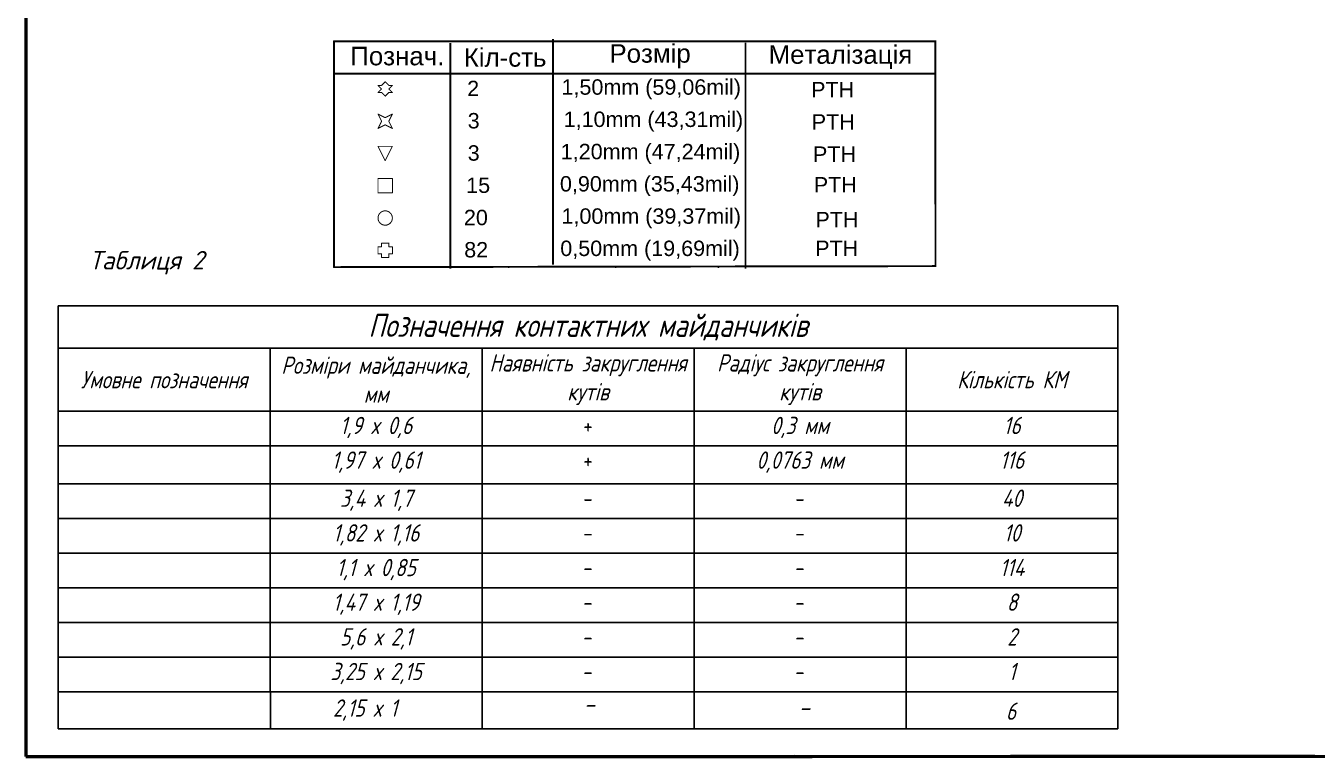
# Paper-space layout 'Лист1' of a CAD drawing. Header units: millimetres. Extents: x 20 to 579, y 6 to 381.
# Drawn here: x 19.9 to 354.9, y 5.6 to 195.6 of the extents above; entities that cross this region are included whole.
import ezdxf

# ---------------------------------------------------------------- set-up
doc = ezdxf.new("R2010")
doc.units = ezdxf.units.MM
doc.layers.add('DrillDrawing', color=1, linetype='Continuous')
doc.layers.add('Основные линии', color=250, linetype='Continuous', lineweight=30)
doc.layers.add('СхемаЕлПринц', color=7, linetype='Continuous', lineweight=50, true_color=0x000000)
doc.styles.add('GOST-2.304_Type-B', font='GOST Common.ttf')
doc.styles.add('GOST-2.304_Type-B_italic', font='GOST Common Italic.ttf')
doc.styles.get("Standard").update_dxf_attribs({"font": 'arial.ttf'})

# ---------------------------------------------------------------- blocks, each defined once
blk = doc.blocks.new('*T32')
at = {"color": 0, "linetype": 'ByBlock', "lineweight": -2, "transparency": 16777216}
for p, q in [((0, 0), (275, 0)), ((0, 0), (0, -100.1825)), ((275, 0), (275, -100.1825)), ((0, -11), (275, -11)), ((55, -11), (55, -100.1825)), ((110, -11), (110, -100.1825)), ((165, -11), (165, -100.1825)), ((220, -11), (220, -100.1825)), ((0, -27.2825), (275, -27.2825)), ((0, -36.2825), (275, -36.2825)), ((0, -46.1825), (275, -46.1825)), ((0, -55.1825), (275, -55.1825)), ((0, -64.1825), (275, -64.1825)), ((0, -73.1825), (275, -73.1825)), ((0, -82.1825), (275, -82.1825)), ((0, -91.1825), (275, -91.1825)), ((0, -100.1825), (275, -100.1825))]:
    blk.add_line(p, q, dxfattribs=at)
at = {"color": 0, "transparency": 16777216}
for s, insert, char_height, width, attachment_point in [('{\\fGOST type A|b0|i1|c204|p34;Позначення контактних майданчиків}', (137.5, -5.5), 6, 272, 5), ('{\\fGOST type A|b0|i1|c204|p34;Розміри майданчика\\fGOST type A|b0|i1|c0|p34;, \\fGOST type A|b0|i1|c204|p34;мм}', (82.5, -19.14125), 4.5, 52, 5), ('{\\fGOST type A|b0|i1|c204|p34;Наявність закруглення кутів}', (137.5, -19.14125), 4.5, 52, 5), ('{\\fGOST type A|b0|i1|c204|p34;Радіус закруглення кутів}', (192.5, -19.14125), 4.5, 52, 5), ('{\\fGOST type A|b0|i1|c204|p34;Умовне позначення}', (27.5, -19.14125), 4.5, 52, 5), ('{\\fGOST type A|b0|i1|c204|p34;Кількість КМ}', (247.5, -19.14125), 4.5, 52, 5), ('{\\fGOST type A|b0|i1|c204|p34;1,9 х 0,6}', (82.5, -28.7825), 4.5, 52, 2), ('{\\fGOST type A|b0|i1|c204|p34;0\\fGOST type A|b0|i1|c0|p34;,\\fGOST type A|b0|i1|c204|p34;3\\fGOST type A|b0|i1|c0|p34; \\fGOST type A|b0|i1|c204|p34;мм}', (192.5, -28.7825), 4.5, 52, 2), ('{\\fGOST type A|b0|i1|c204|p34;16', (247.5, -28.7825), 4.5, 52, 2), ('{\\fGOST type A|b0|i0|c0|p34;+}', (137.5, -28.7825), 4.5, 52, 2), ('{\\fGOST type A|b0|i1|c204|p34;1\\fGOST type A|b0|i1|c0|p34;,\\fGOST type A|b0|i1|c204|p34;97\\fGOST type A|b0|i1|c0|p34; \\fGOST type A|b0|i1|c204|p34;х 0,61}', (82.5, -37.7825), 4.5, 52, 2), ('{\\fGOST type A|b0|i0|c204|p34;+}', (137.5, -37.7825), 4.5, 52, 2), ('{\\fGOST type A|b0|i1|c204|p34;0,0763 мм}', (192.5, -37.7825), 4.5, 52, 2), ('{\\fGOST type A|b0|i1|c204|p34;116', (247.5, -37.7825), 4.5, 52, 2), ('{\\fGOST type A|b0|i1|c204|p34;3,4 х 1,7}', (82.5, -47.6825), 4.5, 52, 2), ('{\\fGOST type A|b0|i0|c0|p34;-}', (137.5, -47.6825), 4.5, 52, 2), ('{\\fGOST type A|b0|i0|c0|p34;-}', (192.5, -47.6825), 4.5, 52, 2), ('{\\fGOST type A|b0|i1|c204|p34;40', (247.5, -47.6825), 4.5, 52, 2), ('{\\fGOST type A|b0|i1|c204|p34;1,82 х 1,16}', (82.5, -56.6825), 4.5, 52, 2), ('{\\fGOST type A|b0|i1|c204|p34;10', (247.5, -56.6825), 4.5, 52, 2), ('{\\fGOST type A|b0|i0|c0|p34;-}', (137.5, -56.6825), 4.5, 52, 2), ('{\\fGOST type A|b0|i0|c0|p34;-}', (192.5, -56.6825), 4.5, 52, 2), ('{\\fGOST type A|b0|i1|c204|p34;1,1 х 0,85}', (82.5, -65.6825), 4.5, 52, 2), ('{\\fGOST type A|b0|i1|c0|p34;114', (247.5, -65.6825), 4.5, 52, 2), ('{\\fGOST type A|b0|i0|c0|p34;-}', (137.5, -65.6825), 4.5, 52, 2), ('{\\fGOST type A|b0|i0|c0|p34;-}', (192.5, -65.6825), 4.5, 52, 2), ('{\\fGOST type A|b0|i1|c204|p34;1,47 х 1,19}', (82.5, -74.6825), 4.5, 52, 2), ('{\\fGOST type A|b0|i1|c204|p34;8', (247.5, -74.6825), 4.5, 52, 2), ('{\\fGOST type A|b0|i0|c0|p34;-}', (137.5, -74.6825), 4.5, 52, 2), ('{\\fGOST type A|b0|i0|c0|p34;-}', (192.5, -74.6825), 4.5, 52, 2), ('{\\fGOST type A|b0|i1|c204|p34;5,6 х 2,1}', (82.5, -83.6825), 4.5, 52, 2), ('{\\fGOST type A|b0|i1|c204|p34;2', (247.5, -83.6825), 4.5, 52, 2), ('{\\fGOST type A|b0|i0|c0|p34;-}', (137.5, -83.6825), 4.5, 52, 2), ('{\\fGOST type A|b0|i0|c0|p34;-}', (192.5, -83.6825), 4.5, 52, 2), ('{\\fGOST type A|b0|i1|c204|p34;3,25 х 2,15}', (82.5, -92.6825), 4.5, 52, 2), ('{\\fGOST type A|b0|i1|c204|p34;1', (247.5, -92.6825), 4.5, 52, 2), ('{\\fGOST type A|b0|i0|c0|p34;-}', (137.5, -92.6825), 4.5, 52, 2), ('{\\fGOST type A|b0|i0|c0|p34;-}', (192.5, -92.6825), 4.5, 52, 2)]:
    blk.add_mtext(s, dxfattribs=dict(at, insert=insert, char_height=char_height, width=width, attachment_point=attachment_point))

psp = doc.layouts.new('Лист1')

# ---------------------------------------------------------------- linework, layer by layer
for p, q in [((28.267, 23.541), (28.267, 12.996)), ((138.267, 23.541), (138.267, 12.996)), ((193.267, 23.541), (193.267, 12.996)), ((248.267, 23.541), (248.267, 12.996)), ((83.361, 22.601), (83.361, 12.996)), ((303.209, 12.996), (303.267, 22.641)), ((28.267, 12.996), (303.209, 12.996))]:
    psp.add_line(p, q)
at = {"layer": 'DrillDrawing', "color": 18, "true_color": 0x000000}
for points, const_width in [([(99.842, 191.559), (255.985, 191.559)], 0.5), ([(99.842, 132.907), (99.842, 191.559)], 0.5), ([(130.024, 132.479), (130.024, 191.13)], 0.5), ([(156.7, 133.526), (156.7, 192.177)], 0.5), ([(206.622, 132.542), (206.622, 191.193)], 0.5), ([(255.921, 132.923), (255.875, 191.822)], 0.5), ([(99.842, 183.18), (255.881, 183.18)], 0.5), ([(112.198, 180.108), (113.129, 181.039)], 0.254), ([(113.129, 181.039), (114.06, 180.108)], 0.254), ([(111.267, 180.108), (112.198, 179.177)], 0.254), ([(111.267, 180.108), (112.198, 180.108)], 0.254), ([(111.267, 178.246), (112.198, 179.177)], 0.254), ([(111.267, 178.246), (112.198, 178.246)], 0.254), ([(112.198, 178.246), (113.129, 177.315)], 0.254), ([(113.129, 177.315), (114.06, 178.246)], 0.254), ([(114.06, 180.108), (114.991, 180.108)], 0.254), ([(114.06, 179.177), (114.991, 180.108)], 0.254), ([(114.06, 179.177), (114.991, 178.246)], 0.254), ([(114.06, 178.246), (114.991, 178.246)], 0.254), ([(111.267, 172.66), (113.129, 171.729)], 0.254), ([(111.267, 172.66), (112.198, 170.798)], 0.254), ([(111.267, 168.936), (112.198, 170.798)], 0.254), ([(113.129, 171.729), (114.991, 172.66)], 0.254), ([(114.06, 170.798), (114.991, 172.66)], 0.254), ([(114.06, 170.798), (114.991, 168.936)], 0.254), ([(111.267, 168.936), (113.129, 169.867)], 0.254), ([(113.129, 169.867), (114.991, 168.936)], 0.254), ([(111.267, 164.281), (114.991, 164.281)], 0.254), ([(111.267, 164.281), (113.129, 160.557)], 0.254), ([(113.129, 160.557), (114.991, 164.281)], 0.254), ([(111.267, 155.902), (114.991, 155.902)], 0.254), ([(111.267, 152.179), (111.267, 155.902)], 0.254), ([(114.991, 152.179), (114.991, 155.902)], 0.254), ([(111.267, 152.179), (114.991, 152.179)], 0.254), ([(111.267, 136.352), (111.267, 138.214)], 0.254), ([(111.267, 138.214), (112.198, 138.214)], 0.254), ([(112.198, 138.214), (112.198, 139.145)], 0.254), ([(112.198, 139.145), (114.06, 139.145)], 0.254), ([(114.06, 138.214), (114.06, 139.145)], 0.254), ([(114.06, 138.214), (114.991, 138.214)], 0.254), ([(114.991, 136.352), (114.991, 138.214)], 0.254), ([(111.267, 136.352), (112.198, 136.352)], 0.254), ([(112.198, 135.421), (112.198, 136.352)], 0.254), ([(112.198, 135.421), (114.06, 135.421)], 0.254), ([(114.06, 136.352), (114.991, 136.352)], 0.254), ([(114.06, 135.421), (114.06, 136.352)], 0.254), ([(99.842, 132.907), (255.875, 133.171)], 0.5)]:
    psp.add_lwpolyline(points, dxfattribs=dict(at, const_width=const_width))
for points, const_width in [([(99.717, 191.559, 1), (99.967, 191.559, 1)], 0.25), ([(99.717, 191.559, 1), (99.967, 191.559, 1)], 0.25), ([(125.481, 191.559, 1), (125.731, 191.559, 1)], 0.25), ([(145.062, 191.559, 1), (145.312, 191.559, 1)], 0.25), ([(172.824, 191.559, 1), (173.074, 191.559, 1)], 0.25), ([(199.485, 191.559, 1), (199.735, 191.559, 1)], 0.25), ([(199.485, 191.559, 1), (199.735, 191.559, 1)], 0.25), ([(99.717, 183.18, 1), (99.967, 183.18, 1)], 0.25), ([(113.066, 181.039, 1), (113.193, 181.039, 1)], 0.127), ([(113.066, 181.039, 1), (113.193, 181.039, 1)], 0.127), ([(199.485, 183.18, 1), (199.735, 183.18, 1)], 0.25), ([(111.204, 180.108, 1), (111.331, 180.108, 1)], 0.127), ([(111.204, 180.108, 1), (111.331, 180.108, 1)], 0.127), ([(111.204, 178.246, 1), (111.331, 178.246, 1)], 0.127), ([(111.204, 178.246, 1), (111.331, 178.246, 1)], 0.127), ([(112.135, 180.108, 1), (112.262, 180.108, 1)], 0.127), ([(112.135, 180.108, 1), (112.262, 180.108, 1)], 0.127), ([(112.135, 179.177, 1), (112.262, 179.177, 1)], 0.127), ([(112.135, 179.177, 1), (112.262, 179.177, 1)], 0.127), ([(112.135, 178.246, 1), (112.262, 178.246, 1)], 0.127), ([(112.135, 178.246, 1), (112.262, 178.246, 1)], 0.127), ([(113.997, 180.108, 1), (114.124, 180.108, 1)], 0.127), ([(113.997, 180.108, 1), (114.124, 180.108, 1)], 0.127), ([(113.997, 179.177, 1), (114.124, 179.177, 1)], 0.127), ([(113.997, 179.177, 1), (114.124, 179.177, 1)], 0.127), ([(113.997, 178.246, 1), (114.124, 178.246, 1)], 0.127), ([(113.997, 178.246, 1), (114.124, 178.246, 1)], 0.127), ([(114.928, 180.108, 1), (115.055, 180.108, 1)], 0.127), ([(114.928, 180.108, 1), (115.055, 180.108, 1)], 0.127), ([(114.928, 178.246, 1), (115.055, 178.246, 1)], 0.127), ([(114.928, 178.246, 1), (115.055, 178.246, 1)], 0.127), ([(113.066, 177.315, 1), (113.193, 177.315, 1)], 0.127), ([(113.066, 177.315, 1), (113.193, 177.315, 1)], 0.127), ([(111.204, 172.66, 1), (111.331, 172.66, 1)], 0.127), ([(111.204, 172.66, 1), (111.331, 172.66, 1)], 0.127), ([(112.135, 170.798, 1), (112.262, 170.798, 1)], 0.127), ([(112.135, 170.798, 1), (112.262, 170.798, 1)], 0.127), ([(113.066, 171.729, 1), (113.193, 171.729, 1)], 0.127), ([(113.066, 171.729, 1), (113.193, 171.729, 1)], 0.127), ([(113.997, 170.798, 1), (114.124, 170.798, 1)], 0.127), ([(113.997, 170.798, 1), (114.124, 170.798, 1)], 0.127), ([(114.928, 172.66, 1), (115.055, 172.66, 1)], 0.127), ([(114.928, 172.66, 1), (115.055, 172.66, 1)], 0.127), ([(111.204, 168.936, 1), (111.331, 168.936, 1)], 0.127), ([(111.204, 168.936, 1), (111.331, 168.936, 1)], 0.127), ([(113.066, 169.867, 1), (113.193, 169.867, 1)], 0.127), ([(113.066, 169.867, 1), (113.193, 169.867, 1)], 0.127), ([(114.928, 168.936, 1), (115.055, 168.936, 1)], 0.127), ([(114.928, 168.936, 1), (115.055, 168.936, 1)], 0.127), ([(111.204, 164.281, 1), (111.331, 164.281, 1)], 0.127), ([(111.204, 164.281, 1), (111.331, 164.281, 1)], 0.127), ([(114.928, 164.281, 1), (115.055, 164.281, 1)], 0.127), ([(114.928, 164.281, 1), (115.055, 164.281, 1)], 0.127), ([(113.066, 160.557, 1), (113.193, 160.557, 1)], 0.127), ([(113.066, 160.557, 1), (113.193, 160.557, 1)], 0.127), ([(111.204, 155.902, 1), (111.331, 155.902, 1)], 0.127), ([(111.204, 155.902, 1), (111.331, 155.902, 1)], 0.127), ([(114.928, 155.902, 1), (115.055, 155.902, 1)], 0.127), ([(114.928, 155.902, 1), (115.055, 155.902, 1)], 0.127), ([(111.204, 152.179, 1), (111.331, 152.179, 1)], 0.127), ([(111.204, 152.179, 1), (111.331, 152.179, 1)], 0.127), ([(114.928, 152.179, 1), (115.055, 152.179, 1)], 0.127), ([(114.928, 152.179, 1), (115.055, 152.179, 1)], 0.127), ([(114.991, 145.662, 1), (111.267, 145.662, 1)], 0.254), ([(111.204, 145.662, 1), (111.331, 145.662, 1)], 0.127), ([(114.928, 145.662, 1), (115.055, 145.662, 1)], 0.127), ([(111.204, 138.214, 1), (111.331, 138.214, 1)], 0.127), ([(111.204, 138.214, 1), (111.331, 138.214, 1)], 0.127), ([(112.135, 139.145, 1), (112.262, 139.145, 1)], 0.127), ([(112.135, 139.145, 1), (112.262, 139.145, 1)], 0.127), ([(112.135, 138.214, 1), (112.262, 138.214, 1)], 0.127), ([(112.135, 138.214, 1), (112.262, 138.214, 1)], 0.127), ([(113.997, 139.145, 1), (114.124, 139.145, 1)], 0.127), ([(113.997, 139.145, 1), (114.124, 139.145, 1)], 0.127), ([(113.997, 138.214, 1), (114.124, 138.214, 1)], 0.127), ([(113.997, 138.214, 1), (114.124, 138.214, 1)], 0.127), ([(114.928, 138.214, 1), (115.055, 138.214, 1)], 0.127), ([(114.928, 138.214, 1), (115.055, 138.214, 1)], 0.127), ([(111.204, 136.352, 1), (111.331, 136.352, 1)], 0.127), ([(111.204, 136.352, 1), (111.331, 136.352, 1)], 0.127), ([(112.135, 136.352, 1), (112.262, 136.352, 1)], 0.127), ([(112.135, 136.352, 1), (112.262, 136.352, 1)], 0.127), ([(112.135, 135.421, 1), (112.262, 135.421, 1)], 0.127), ([(112.135, 135.421, 1), (112.262, 135.421, 1)], 0.127), ([(113.997, 136.352, 1), (114.124, 136.352, 1)], 0.127), ([(113.997, 136.352, 1), (114.124, 136.352, 1)], 0.127), ([(113.997, 135.421, 1), (114.124, 135.421, 1)], 0.127), ([(113.997, 135.421, 1), (114.124, 135.421, 1)], 0.127), ([(114.928, 136.352, 1), (115.055, 136.352, 1)], 0.127), ([(114.928, 136.352, 1), (115.055, 136.352, 1)], 0.127), ([(99.717, 132.907, 1), (99.967, 132.907, 1)], 0.25), ([(99.717, 132.907, 1), (99.967, 132.907, 1)], 0.25), ([(125.481, 132.907, 1), (125.731, 132.907, 1)], 0.25), ([(145.062, 132.907, 1), (145.312, 132.907, 1)], 0.25), ([(172.824, 132.907, 1), (173.074, 132.907, 1)], 0.25), ([(199.485, 132.907, 1), (199.735, 132.907, 1)], 0.25), ([(199.485, 132.907, 1), (199.735, 132.907, 1)], 0.25)]:
    psp.add_lwpolyline(points, format="xyb", close=True, dxfattribs=dict(at, const_width=const_width))
at = {"layer": 'СхемаЕлПринц'}
for p, q in [((19.887, 381.047), (19.887, 5.799)), ((19.887, 5.799), (223.912, 5.799)), ((579.123, 5.634), (219.348, 5.808)), ((354.348, 5.808), (275.348, 5.808))]:
    psp.add_line(p, q, dxfattribs=at)

# ---------------------------------------------------------------- block references
psp.add_blockref('*T32', (28.267, 122.824))

# ---------------------------------------------------------------- texts
at = {"char_height": 4.5, "attachment_point": 1, "style": 'GOST-2.304_Type-B_italic'}
for s, insert, width in [('{\\fGOST type A|b0|i1|c0|p34;2,15 \\fGOST type A|b0|i1|c204|p34;х \\fGOST type A|b0|i1|c0|p34;1}', (99.596, 20.65), 24.90648), ('-', (164.618, 21.656), 7.21414), ('-', (220.421, 20.836), 2.42693), ('{\\fGOST type A|b0|i1|c204|p34;6}', (274.184, 19.839), 3.35403)]:
    psp.add_mtext(s, dxfattribs=dict(at, insert=insert, width=width))
at = {"layer": 'DrillDrawing', "color": 18, "true_color": 0x000000}
for s, height, p in [('Розмір', 4.8, (171.31, 186.006)), ('Познач.', 4.8, (104.072, 185.325)), ('Кіл-сть', 4.8, (133.515, 184.967)), ('Металізація', 4.8, (212.616, 185.726)), ('2', 4, (134.404, 177.315)), ('1,50mm (59,06mil)', 4, (158.871, 177.686)), ('PTH', 4, (223.638, 177.006)), ('3', 4, (134.535, 168.936)), ('1,10mm (43,31mil)', 4, (159.43, 169.307)), ('PTH', 4, (223.802, 168.627)), ('3', 4, (134.535, 160.557)), ('1,20mm (47,24mil)', 4, (158.682, 160.929)), ('PTH', 4, (224.128, 160.249)), ('15', 4, (134.144, 152.179)), ('0,90mm (35,43mil)', 4, (158.471, 152.55)), ('PTH', 4, (224.331, 152.295)), ('20', 4, (133.558, 143.8)), ('1,00mm (39,37mil)', 4, (158.871, 144.171)), ('PTH', 4, (224.759, 143.265)), ('82', 4, (133.63, 135.421)), ('0,50mm (19,69mil)', 4, (158.561, 135.792)), ('PTH', 4, (224.694, 135.812))]:
    psp.add_text(s, height=height, dxfattribs=at).set_placement(p)
at = {"layer": 'Основные линии', "insert": (36.359, 137.109), "char_height": 4.8, "attachment_point": 1, "style": 'GOST-2.304_Type-B'}
psp.add_mtext_dynamic_manual_height_columns('{\\fGOST Common|b0|i1|c204|p34;Таблиця 2}', width=115.11278, gutter_width=12.5, heights=[0], dxfattribs=at)

doc.saveas('drawing.dxf')
